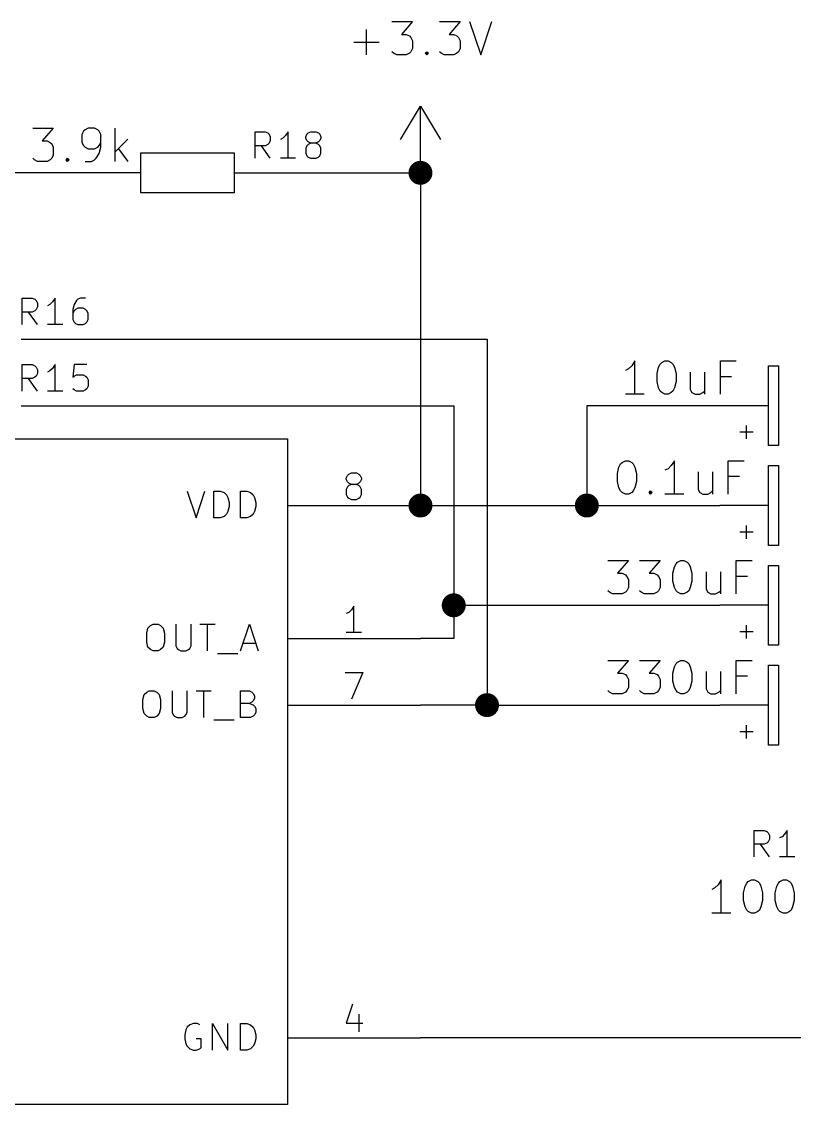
# Model space of a CAD drawing. Header units: inches. Extents: x 0.4 to 11.3, y -7.9 to -0.4.
# Drawn here: x 8.851 to 10.012, y -5.95 to -4.323 of the extents above; entities that cross this region are included whole.
import ezdxf

# ---------------------------------------------------------------- set-up
doc = ezdxf.new("R2010")
doc.units = ezdxf.units.IN
doc.header["$MEASUREMENT"] = 0
for name, color, linetype in [('GREENSIXTYFIVE', 129, 'CONTINUOUS'), ('LIGHTGREEN', 92, 'CONTINUOUS'), ('LIGHTRED', 12, 'CONTINUOUS'), ('RED', 14, 'CONTINUOUS'), ('WHITE', 250, 'CONTINUOUS')]:
    doc.layers.add(name, color=color, linetype=linetype)

msp = doc.modelspace()

# ---------------------------------------------------------------- linework, layer by layer
at = {"layer": 'GREENSIXTYFIVE', "linetype": 'CONTINUOUS'}
for p, q in [((9.4071, -4.3228), (9.4381, -4.3228)), ((9.4381, -4.3228), (9.4214, -4.3419)), ((9.4786, -4.3228), (9.5095, -4.3228)), ((9.5095, -4.3228), (9.4929, -4.3419)), ((9.5238, -4.3228), (9.5405, -4.3728)), ((9.5405, -4.3728), (9.5571, -4.3228)), ((9.369, -4.3728), (9.369, -4.3347)), ((9.4214, -4.3419), (9.4286, -4.3419)), ((9.4286, -4.3419), (9.4333, -4.3442)), ((9.4333, -4.3442), (9.4357, -4.3466)), ((9.4929, -4.3419), (9.5, -4.3419)), ((9.5, -4.3419), (9.5048, -4.3442)), ((9.5048, -4.3442), (9.5071, -4.3466)), ((9.35, -4.3538), (9.3881, -4.3538)), ((9.4357, -4.3466), (9.4381, -4.3514)), ((9.4381, -4.3514), (9.4381, -4.3633)), ((9.5071, -4.3466), (9.5095, -4.3514)), ((9.5095, -4.3514), (9.5095, -4.3633)), ((9.4095, -4.3704), (9.4071, -4.368)), ((9.4143, -4.3728), (9.4095, -4.3704)), ((9.4286, -4.3728), (9.4143, -4.3728)), ((9.4333, -4.3704), (9.4286, -4.3728)), ((9.4357, -4.368), (9.4333, -4.3704)), ((9.4381, -4.3633), (9.4357, -4.368)), ((9.4571, -4.3704), (9.4595, -4.368)), ((9.4595, -4.3728), (9.4571, -4.3704)), ((9.4595, -4.368), (9.4619, -4.3704)), ((9.4595, -4.368), (9.4595, -4.3728)), ((9.4619, -4.3704), (9.4595, -4.3728)), ((9.481, -4.3704), (9.4786, -4.368)), ((9.4857, -4.3728), (9.481, -4.3704)), ((9.5, -4.3728), (9.4857, -4.3728)), ((9.5048, -4.3704), (9.5, -4.3728)), ((9.5071, -4.368), (9.5048, -4.3704)), ((9.5095, -4.3633), (9.5071, -4.368)), ((8.8674, -4.4828), (8.8983, -4.4828)), ((8.8983, -4.4828), (8.8817, -4.5019)), ((8.9436, -4.4876), (8.9412, -4.4923)), ((8.946, -4.4852), (8.9436, -4.4876)), ((8.9507, -4.4828), (8.946, -4.4852)), ((8.9602, -4.4828), (8.9507, -4.4828)), ((8.965, -4.4852), (8.9602, -4.4828)), ((8.9674, -4.4876), (8.965, -4.4852)), ((8.9698, -4.4923), (8.9674, -4.4876)), ((8.9912, -4.5328), (8.9912, -4.4828)), ((9.2014, -4.5282), (9.2014, -4.4882)), ((9.2014, -4.4882), (9.2167, -4.4882)), ((9.2167, -4.4882), (9.2205, -4.4901)), ((9.2205, -4.4901), (9.2224, -4.4921)), ((9.251, -4.4882), (9.2471, -4.494)), ((9.251, -4.5282), (9.251, -4.4882)), ((9.2795, -4.4921), (9.2814, -4.4901)), ((9.2814, -4.4901), (9.2852, -4.4882)), ((9.2852, -4.4882), (9.2929, -4.4882)), ((9.2929, -4.4882), (9.2967, -4.4901)), ((9.2967, -4.4901), (9.2986, -4.4921)), ((8.8817, -4.5019), (8.8888, -4.5019)), ((8.8888, -4.5019), (8.8936, -4.5042)), ((8.8936, -4.5042), (8.896, -4.5066)), ((8.896, -4.5066), (8.8983, -4.5114)), ((8.9412, -4.4923), (8.9412, -4.5042)), ((8.9412, -4.5042), (8.9436, -4.509)), ((8.9674, -4.509), (8.9698, -4.5042)), ((8.9698, -4.5114), (8.9698, -4.4923)), ((9.0102, -4.4995), (8.9912, -4.5185)), ((9.2205, -4.5073), (9.2167, -4.5092)), ((9.2224, -4.5054), (9.2205, -4.5073)), ((9.2224, -4.4921), (9.2243, -4.4959)), ((9.2243, -4.5016), (9.2224, -4.5054)), ((9.2243, -4.4959), (9.2243, -4.5016)), ((9.2433, -4.4978), (9.2395, -4.4997)), ((9.2471, -4.494), (9.2433, -4.4978)), ((9.2776, -4.4959), (9.2795, -4.4921)), ((9.2776, -4.4978), (9.2776, -4.4959)), ((9.2795, -4.5016), (9.2776, -4.4978)), ((9.2814, -4.5035), (9.2795, -4.5016)), ((9.2814, -4.5073), (9.2795, -4.5092)), ((9.2852, -4.5054), (9.2814, -4.5035)), ((9.2852, -4.5054), (9.2814, -4.5073)), ((9.2929, -4.5054), (9.2852, -4.5054)), ((9.2967, -4.5035), (9.2929, -4.5054)), ((9.2967, -4.5073), (9.2929, -4.5054)), ((9.2986, -4.5016), (9.2967, -4.5035)), ((9.2986, -4.5092), (9.2967, -4.5073)), ((9.2986, -4.4921), (9.3005, -4.4959)), ((9.3005, -4.4978), (9.2986, -4.5016)), ((9.3005, -4.4959), (9.3005, -4.4978)), ((8.8983, -4.5233), (8.896, -4.528)), ((8.8983, -4.5114), (8.8983, -4.5233)), ((8.9436, -4.509), (8.946, -4.5114)), ((8.946, -4.5114), (8.9507, -4.5138)), ((8.9507, -4.5138), (8.9602, -4.5138)), ((8.9602, -4.5138), (8.965, -4.5114)), ((8.9626, -4.528), (8.9674, -4.5209)), ((8.965, -4.5114), (8.9674, -4.509)), ((8.9674, -4.5209), (8.9698, -4.5114)), ((8.996, -4.5138), (9.0102, -4.5328)), ((9.2167, -4.5092), (9.2014, -4.5092)), ((9.2243, -4.5282), (9.211, -4.5092)), ((9.2795, -4.5092), (9.2776, -4.513)), ((9.2776, -4.513), (9.2776, -4.5206)), ((9.2776, -4.5206), (9.2795, -4.5244)), ((9.3005, -4.513), (9.2986, -4.5092)), ((9.2986, -4.5244), (9.3005, -4.5206)), ((9.3005, -4.5206), (9.3005, -4.513)), ((8.8698, -4.5304), (8.8674, -4.528)), ((8.8745, -4.5328), (8.8698, -4.5304)), ((8.8888, -4.5328), (8.8745, -4.5328)), ((8.8936, -4.5304), (8.8888, -4.5328)), ((8.896, -4.528), (8.8936, -4.5304)), ((8.9174, -4.5304), (8.9198, -4.528)), ((8.9198, -4.5328), (8.9174, -4.5304)), ((8.9198, -4.528), (8.9221, -4.5304)), ((8.9198, -4.528), (8.9198, -4.5328)), ((8.9221, -4.5304), (8.9198, -4.5328)), ((8.946, -4.5328), (8.9555, -4.5328)), ((8.9555, -4.5328), (8.9602, -4.5304)), ((8.9602, -4.5304), (8.9626, -4.528)), ((9.2624, -4.5282), (9.2395, -4.5282)), ((9.2795, -4.5244), (9.2814, -4.5263)), ((9.2814, -4.5263), (9.2852, -4.5282)), ((9.2852, -4.5282), (9.2929, -4.5282)), ((9.2929, -4.5282), (9.2967, -4.5263)), ((9.2967, -4.5263), (9.2986, -4.5244)), ((8.8514, -4.7782), (8.8514, -4.7382)), ((8.8514, -4.7382), (8.8667, -4.7382)), ((8.8514, -4.7782), (8.8514, -4.7382)), ((8.8514, -4.7382), (8.8667, -4.7382)), ((8.8667, -4.7382), (8.8705, -4.7401)), ((8.8667, -4.7382), (8.8705, -4.7401)), ((8.8705, -4.7401), (8.8724, -4.7421)), ((8.8705, -4.7401), (8.8724, -4.7421)), ((8.8724, -4.7421), (8.8743, -4.7459)), ((8.8724, -4.7421), (8.8743, -4.7459)), ((8.8743, -4.7459), (8.8743, -4.7516)), ((8.8743, -4.7459), (8.8743, -4.7516)), ((8.8933, -4.7478), (8.8895, -4.7497)), ((8.8933, -4.7478), (8.8895, -4.7497)), ((8.8971, -4.744), (8.8933, -4.7478)), ((8.8971, -4.744), (8.8933, -4.7478)), ((8.901, -4.7382), (8.8971, -4.744)), ((8.901, -4.7382), (8.8971, -4.744)), ((8.901, -4.7782), (8.901, -4.7382)), ((8.901, -4.7782), (8.901, -4.7382)), ((8.9295, -4.7478), (8.9276, -4.7554)), ((8.9295, -4.7478), (8.9276, -4.7554)), ((8.9333, -4.7421), (8.9295, -4.7478)), ((8.9333, -4.7421), (8.9295, -4.7478)), ((8.9352, -4.7401), (8.9333, -4.7421)), ((8.9352, -4.7401), (8.9333, -4.7421)), ((8.939, -4.7382), (8.9352, -4.7401)), ((8.939, -4.7382), (8.9352, -4.7401)), ((8.9467, -4.7382), (8.939, -4.7382)), ((8.9467, -4.7382), (8.939, -4.7382)), ((8.8667, -4.7592), (8.8514, -4.7592)), ((8.8667, -4.7592), (8.8514, -4.7592)), ((8.8743, -4.7782), (8.861, -4.7592)), ((8.8743, -4.7782), (8.861, -4.7592)), ((8.8705, -4.7573), (8.8667, -4.7592)), ((8.8705, -4.7573), (8.8667, -4.7592)), ((8.8724, -4.7554), (8.8705, -4.7573)), ((8.8724, -4.7554), (8.8705, -4.7573)), ((8.8743, -4.7516), (8.8724, -4.7554)), ((8.8743, -4.7516), (8.8724, -4.7554)), ((8.9276, -4.7554), (8.9276, -4.7706)), ((8.9276, -4.7554), (8.9276, -4.7706)), ((8.9295, -4.7573), (8.9276, -4.7611)), ((8.9295, -4.7573), (8.9276, -4.7611)), ((8.9314, -4.7554), (8.9295, -4.7573)), ((8.9314, -4.7554), (8.9295, -4.7573)), ((8.9352, -4.7535), (8.9314, -4.7554)), ((8.9352, -4.7535), (8.9314, -4.7554)), ((8.9429, -4.7535), (8.9352, -4.7535)), ((8.9429, -4.7535), (8.9352, -4.7535)), ((8.9467, -4.7554), (8.9429, -4.7535)), ((8.9467, -4.7554), (8.9429, -4.7535)), ((8.9486, -4.7573), (8.9467, -4.7554)), ((8.9486, -4.7573), (8.9467, -4.7554)), ((8.9505, -4.7611), (8.9486, -4.7573)), ((8.9505, -4.7611), (8.9486, -4.7573)), ((8.9505, -4.7706), (8.9505, -4.7611)), ((8.9505, -4.7706), (8.9505, -4.7611)), ((8.9124, -4.7782), (8.8895, -4.7782)), ((8.9124, -4.7782), (8.8895, -4.7782)), ((8.9276, -4.7706), (8.9295, -4.7744)), ((8.9276, -4.7706), (8.9295, -4.7744)), ((8.9295, -4.7744), (8.9314, -4.7763)), ((8.9295, -4.7744), (8.9314, -4.7763)), ((8.9314, -4.7763), (8.9352, -4.7782)), ((8.9314, -4.7763), (8.9352, -4.7782)), ((8.9352, -4.7782), (8.9429, -4.7782)), ((8.9352, -4.7782), (8.9429, -4.7782)), ((8.9429, -4.7782), (8.9467, -4.7763)), ((8.9429, -4.7782), (8.9467, -4.7763)), ((8.9467, -4.7763), (8.9486, -4.7744)), ((8.9467, -4.7763), (8.9486, -4.7744)), ((8.9486, -4.7744), (8.9505, -4.7706)), ((8.9486, -4.7744), (8.9505, -4.7706)), ((8.8514, -4.8782), (8.8514, -4.8382)), ((8.8514, -4.8382), (8.8667, -4.8382)), ((8.8514, -4.8782), (8.8514, -4.8382)), ((8.8514, -4.8382), (8.8667, -4.8382)), ((8.8667, -4.8382), (8.8705, -4.8401)), ((8.8667, -4.8382), (8.8705, -4.8401)), ((8.8705, -4.8401), (8.8724, -4.8421)), ((8.8705, -4.8401), (8.8724, -4.8421)), ((8.8724, -4.8421), (8.8743, -4.8459)), ((8.8724, -4.8421), (8.8743, -4.8459)), ((8.8743, -4.8459), (8.8743, -4.8516)), ((8.8743, -4.8459), (8.8743, -4.8516)), ((8.8933, -4.8478), (8.8895, -4.8497)), ((8.8933, -4.8478), (8.8895, -4.8497)), ((8.8971, -4.844), (8.8933, -4.8478)), ((8.8971, -4.844), (8.8933, -4.8478)), ((8.901, -4.8382), (8.8971, -4.844)), ((8.901, -4.8382), (8.8971, -4.844)), ((8.901, -4.8782), (8.901, -4.8382)), ((8.901, -4.8782), (8.901, -4.8382)), ((8.9295, -4.8382), (8.9276, -4.8573)), ((8.9295, -4.8382), (8.9276, -4.8573)), ((8.9486, -4.8382), (8.9295, -4.8382)), ((8.9486, -4.8382), (8.9295, -4.8382)), ((9.7626, -4.8447), (9.7579, -4.8471)), ((9.7674, -4.8399), (9.7626, -4.8447)), ((9.7721, -4.8328), (9.7674, -4.8399)), ((9.7721, -4.8828), (9.7721, -4.8328)), ((9.8055, -4.8518), (9.8079, -4.8423)), ((9.8079, -4.8423), (9.8102, -4.8376)), ((9.8102, -4.8376), (9.8126, -4.8352)), ((9.8126, -4.8352), (9.8174, -4.8328)), ((9.8174, -4.8328), (9.8221, -4.8328)), ((9.8221, -4.8328), (9.8269, -4.8352)), ((9.8269, -4.8352), (9.8293, -4.8376)), ((9.8293, -4.8376), (9.8317, -4.8423)), ((9.8317, -4.8423), (9.834, -4.8518)), ((9.9007, -4.8828), (9.9007, -4.8328)), ((9.9007, -4.8328), (9.9245, -4.8328)), ((8.8667, -4.8592), (8.8514, -4.8592)), ((8.8667, -4.8592), (8.8514, -4.8592)), ((8.8743, -4.8782), (8.861, -4.8592)), ((8.8743, -4.8782), (8.861, -4.8592)), ((8.8705, -4.8573), (8.8667, -4.8592)), ((8.8705, -4.8573), (8.8667, -4.8592)), ((8.8724, -4.8554), (8.8705, -4.8573)), ((8.8724, -4.8554), (8.8705, -4.8573)), ((8.8743, -4.8516), (8.8724, -4.8554)), ((8.8743, -4.8516), (8.8724, -4.8554)), ((8.9276, -4.8573), (8.9295, -4.8554)), ((8.9276, -4.8573), (8.9295, -4.8554)), ((8.9295, -4.8554), (8.9333, -4.8535)), ((8.9295, -4.8554), (8.9333, -4.8535)), ((8.9333, -4.8535), (8.9429, -4.8535)), ((8.9333, -4.8535), (8.9429, -4.8535)), ((8.9429, -4.8535), (8.9467, -4.8554)), ((8.9429, -4.8535), (8.9467, -4.8554)), ((8.9467, -4.8554), (8.9486, -4.8573)), ((8.9467, -4.8554), (8.9486, -4.8573)), ((8.9486, -4.8573), (8.9505, -4.8611)), ((8.9486, -4.8573), (8.9505, -4.8611)), ((8.9505, -4.8611), (8.9505, -4.8706)), ((8.9505, -4.8611), (8.9505, -4.8706)), ((9.8055, -4.8638), (9.8055, -4.8518)), ((9.8079, -4.8733), (9.8055, -4.8638)), ((9.834, -4.8638), (9.8317, -4.8733)), ((9.834, -4.8518), (9.834, -4.8638)), ((9.8555, -4.8495), (9.8555, -4.8757)), ((9.8769, -4.8495), (9.8769, -4.8828)), ((9.9174, -4.8566), (9.9007, -4.8566)), ((8.9124, -4.8782), (8.8895, -4.8782)), ((8.9124, -4.8782), (8.8895, -4.8782)), ((8.9295, -4.8763), (8.9276, -4.8744)), ((8.9295, -4.8763), (8.9276, -4.8744)), ((8.9333, -4.8782), (8.9295, -4.8763)), ((8.9333, -4.8782), (8.9295, -4.8763)), ((8.9429, -4.8782), (8.9333, -4.8782)), ((8.9429, -4.8782), (8.9333, -4.8782)), ((8.9467, -4.8763), (8.9429, -4.8782)), ((8.9467, -4.8763), (8.9429, -4.8782)), ((8.9486, -4.8744), (8.9467, -4.8763)), ((8.9486, -4.8744), (8.9467, -4.8763)), ((8.9505, -4.8706), (8.9486, -4.8744)), ((8.9505, -4.8706), (8.9486, -4.8744)), ((9.8102, -4.878), (9.8079, -4.8733)), ((9.8126, -4.8804), (9.8102, -4.878)), ((9.8174, -4.8828), (9.8126, -4.8804)), ((9.8269, -4.8804), (9.8221, -4.8828)), ((9.8293, -4.878), (9.8269, -4.8804)), ((9.8317, -4.8733), (9.8293, -4.878)), ((9.8555, -4.8757), (9.8579, -4.8804)), ((9.8579, -4.8804), (9.8626, -4.8828)), ((9.8698, -4.8828), (9.8745, -4.8804)), ((9.8745, -4.8804), (9.8769, -4.878)), ((9.7864, -4.8828), (9.7579, -4.8828)), ((9.8221, -4.8828), (9.8174, -4.8828)), ((9.8626, -4.8828), (9.8698, -4.8828)), ((9.746, -5.0018), (9.7483, -4.9923)), ((9.7483, -4.9923), (9.7507, -4.9876)), ((9.7507, -4.9876), (9.7531, -4.9852)), ((9.7531, -4.9852), (9.7579, -4.9828)), ((9.7579, -4.9828), (9.7626, -4.9828)), ((9.7626, -4.9828), (9.7674, -4.9852)), ((9.7674, -4.9852), (9.7698, -4.9876)), ((9.7698, -4.9876), (9.7721, -4.9923)), ((9.7721, -4.9923), (9.7745, -5.0018)), ((9.8221, -4.9947), (9.8174, -4.9971)), ((9.8269, -4.9899), (9.8221, -4.9947)), ((9.8317, -4.9828), (9.8269, -4.9899)), ((9.8317, -5.0328), (9.8317, -4.9828)), ((9.9126, -5.0328), (9.9126, -4.9828)), ((9.9126, -4.9828), (9.9364, -4.9828)), ((9.746, -5.0138), (9.746, -5.0018)), ((9.7745, -5.0018), (9.7745, -5.0138)), ((9.8674, -4.9995), (9.8674, -5.0257)), ((9.8888, -4.9995), (9.8888, -5.0328)), ((9.9293, -5.0066), (9.9126, -5.0066)), ((9.7483, -5.0233), (9.746, -5.0138)), ((9.7507, -5.028), (9.7483, -5.0233)), ((9.7721, -5.0233), (9.7698, -5.028)), ((9.7745, -5.0138), (9.7721, -5.0233)), ((9.8674, -5.0257), (9.8698, -5.0304)), ((9.0995, -5.0285), (9.1129, -5.0685)), ((9.1129, -5.0685), (9.1262, -5.0285)), ((9.1395, -5.0685), (9.1395, -5.0285)), ((9.1395, -5.0285), (9.149, -5.0285)), ((9.149, -5.0285), (9.1548, -5.0304)), ((9.1548, -5.0304), (9.1586, -5.0342)), ((9.1586, -5.0342), (9.1605, -5.038)), ((9.1605, -5.038), (9.1624, -5.0456)), ((9.1795, -5.0685), (9.1795, -5.0285)), ((9.1795, -5.0285), (9.189, -5.0285)), ((9.189, -5.0285), (9.1948, -5.0304)), ((9.1948, -5.0304), (9.1986, -5.0342)), ((9.1986, -5.0342), (9.2005, -5.038)), ((9.2005, -5.038), (9.2024, -5.0456)), ((9.7531, -5.0304), (9.7507, -5.028)), ((9.7579, -5.0328), (9.7531, -5.0304)), ((9.7626, -5.0328), (9.7579, -5.0328)), ((9.7674, -5.0304), (9.7626, -5.0328)), ((9.7698, -5.028), (9.7674, -5.0304)), ((9.7936, -5.0304), (9.7959, -5.028)), ((9.7959, -5.0328), (9.7936, -5.0304)), ((9.7959, -5.028), (9.7983, -5.0304)), ((9.7959, -5.028), (9.7959, -5.0328)), ((9.7983, -5.0304), (9.7959, -5.0328)), ((9.846, -5.0328), (9.8174, -5.0328)), ((9.8698, -5.0304), (9.8745, -5.0328)), ((9.8745, -5.0328), (9.8817, -5.0328)), ((9.8817, -5.0328), (9.8864, -5.0304)), ((9.8864, -5.0304), (9.8888, -5.028)), ((9.1605, -5.059), (9.1586, -5.0628)), ((9.1624, -5.0514), (9.1605, -5.059)), ((9.1624, -5.0456), (9.1624, -5.0514)), ((9.2005, -5.059), (9.1986, -5.0628)), ((9.2024, -5.0514), (9.2005, -5.059)), ((9.2024, -5.0456), (9.2024, -5.0514)), ((9.149, -5.0685), (9.1395, -5.0685)), ((9.1548, -5.0666), (9.149, -5.0685)), ((9.1586, -5.0628), (9.1548, -5.0666)), ((9.189, -5.0685), (9.1795, -5.0685)), ((9.1948, -5.0666), (9.189, -5.0685)), ((9.1986, -5.0628), (9.1948, -5.0666)), ((9.7317, -5.1328), (9.7626, -5.1328)), ((9.7626, -5.1328), (9.7459, -5.1518)), ((9.7793, -5.1328), (9.8102, -5.1328)), ((9.8102, -5.1328), (9.7936, -5.1518)), ((9.8317, -5.1423), (9.834, -5.1376)), ((9.834, -5.1376), (9.8364, -5.1352)), ((9.8364, -5.1352), (9.8412, -5.1328)), ((9.8412, -5.1328), (9.8459, -5.1328)), ((9.8459, -5.1328), (9.8507, -5.1352)), ((9.8507, -5.1352), (9.8531, -5.1376)), ((9.8531, -5.1376), (9.8555, -5.1423)), ((9.9245, -5.1828), (9.9245, -5.1328)), ((9.9245, -5.1328), (9.9483, -5.1328)), ((9.7459, -5.1518), (9.7531, -5.1518)), ((9.7531, -5.1518), (9.7579, -5.1542)), ((9.7579, -5.1542), (9.7602, -5.1566)), ((9.7602, -5.1566), (9.7626, -5.1614)), ((9.7936, -5.1518), (9.8007, -5.1518)), ((9.8007, -5.1518), (9.8055, -5.1542)), ((9.8055, -5.1542), (9.8079, -5.1566)), ((9.8079, -5.1566), (9.8102, -5.1614)), ((9.8293, -5.1518), (9.8317, -5.1423)), ((9.8293, -5.1638), (9.8293, -5.1518)), ((9.8555, -5.1423), (9.8579, -5.1518)), ((9.8579, -5.1518), (9.8579, -5.1638)), ((9.8793, -5.1495), (9.8793, -5.1757)), ((9.9007, -5.1495), (9.9007, -5.1828)), ((9.9412, -5.1566), (9.9245, -5.1566)), ((9.7626, -5.1733), (9.7602, -5.178)), ((9.7626, -5.1614), (9.7626, -5.1733)), ((9.8102, -5.1733), (9.8079, -5.178)), ((9.8102, -5.1614), (9.8102, -5.1733)), ((9.8317, -5.1733), (9.8293, -5.1638)), ((9.834, -5.178), (9.8317, -5.1733)), ((9.8555, -5.1733), (9.8531, -5.178)), ((9.8579, -5.1638), (9.8555, -5.1733)), ((9.734, -5.1804), (9.7317, -5.178)), ((9.7388, -5.1828), (9.734, -5.1804)), ((9.7531, -5.1828), (9.7388, -5.1828)), ((9.7579, -5.1804), (9.7531, -5.1828)), ((9.7602, -5.178), (9.7579, -5.1804)), ((9.7817, -5.1804), (9.7793, -5.178)), ((9.7864, -5.1828), (9.7817, -5.1804)), ((9.8007, -5.1828), (9.7864, -5.1828)), ((9.8055, -5.1804), (9.8007, -5.1828)), ((9.8079, -5.178), (9.8055, -5.1804)), ((9.8364, -5.1804), (9.834, -5.178)), ((9.8412, -5.1828), (9.8364, -5.1804)), ((9.8459, -5.1828), (9.8412, -5.1828)), ((9.8507, -5.1804), (9.8459, -5.1828)), ((9.8531, -5.178), (9.8507, -5.1804)), ((9.8793, -5.1757), (9.8817, -5.1804)), ((9.8817, -5.1804), (9.8864, -5.1828)), ((9.8864, -5.1828), (9.8936, -5.1828)), ((9.8936, -5.1828), (9.8983, -5.1804)), ((9.8983, -5.1804), (9.9007, -5.178)), ((9.0386, -5.2418), (9.0405, -5.2342)), ((9.0405, -5.2342), (9.0443, -5.2304)), ((9.0443, -5.2304), (9.0481, -5.2285)), ((9.0481, -5.2285), (9.0557, -5.2285)), ((9.0557, -5.2285), (9.0595, -5.2304)), ((9.0595, -5.2304), (9.0633, -5.2342)), ((9.0633, -5.2342), (9.0652, -5.2418)), ((9.0824, -5.2285), (9.0824, -5.2609)), ((9.1052, -5.2609), (9.1052, -5.2285)), ((9.1186, -5.2285), (9.1414, -5.2285)), ((9.13, -5.2685), (9.13, -5.2285)), ((9.1795, -5.2685), (9.1929, -5.2285)), ((9.1929, -5.2285), (9.2062, -5.2685)), ((9.0386, -5.2552), (9.0386, -5.2418)), ((9.0405, -5.2628), (9.0386, -5.2552)), ((9.0652, -5.2552), (9.0633, -5.2628)), ((9.0652, -5.2418), (9.0652, -5.2552)), ((9.0443, -5.2666), (9.0405, -5.2628)), ((9.0481, -5.2685), (9.0443, -5.2666)), ((9.0557, -5.2685), (9.0481, -5.2685)), ((9.0595, -5.2666), (9.0557, -5.2685)), ((9.0633, -5.2628), (9.0595, -5.2666)), ((9.0824, -5.2609), (9.0843, -5.2647)), ((9.0843, -5.2647), (9.0862, -5.2666)), ((9.0862, -5.2666), (9.09, -5.2685)), ((9.09, -5.2685), (9.0976, -5.2685)), ((9.0976, -5.2685), (9.1014, -5.2666)), ((9.1014, -5.2666), (9.1033, -5.2647)), ((9.1033, -5.2647), (9.1052, -5.2609)), ((9.1833, -5.2571), (9.2024, -5.2571)), ((9.1452, -5.2723), (9.1757, -5.2723)), ((9.7317, -5.2828), (9.7626, -5.2828)), ((9.7626, -5.2828), (9.7459, -5.3018)), ((9.7793, -5.2828), (9.8102, -5.2828)), ((9.8102, -5.2828), (9.7936, -5.3018)), ((9.8317, -5.2923), (9.834, -5.2876)), ((9.834, -5.2876), (9.8364, -5.2852)), ((9.8364, -5.2852), (9.8412, -5.2828)), ((9.8412, -5.2828), (9.8459, -5.2828)), ((9.8459, -5.2828), (9.8507, -5.2852)), ((9.8507, -5.2852), (9.8531, -5.2876)), ((9.8531, -5.2876), (9.8555, -5.2923)), ((9.9245, -5.3328), (9.9245, -5.2828)), ((9.9245, -5.2828), (9.9483, -5.2828)), ((9.7459, -5.3018), (9.7531, -5.3018)), ((9.7531, -5.3018), (9.7579, -5.3042)), ((9.7579, -5.3042), (9.7602, -5.3066)), ((9.7936, -5.3018), (9.8007, -5.3018)), ((9.8007, -5.3018), (9.8055, -5.3042)), ((9.8055, -5.3042), (9.8079, -5.3066)), ((9.8293, -5.3018), (9.8317, -5.2923)), ((9.8293, -5.3138), (9.8293, -5.3018)), ((9.8555, -5.2923), (9.8579, -5.3018)), ((9.8579, -5.3018), (9.8579, -5.3138)), ((9.8793, -5.2995), (9.8793, -5.3257)), ((9.9007, -5.2995), (9.9007, -5.3328)), ((9.7602, -5.3066), (9.7626, -5.3114)), ((9.7626, -5.3114), (9.7626, -5.3233)), ((9.8079, -5.3066), (9.8102, -5.3114)), ((9.8102, -5.3114), (9.8102, -5.3233)), ((9.8317, -5.3233), (9.8293, -5.3138)), ((9.8579, -5.3138), (9.8555, -5.3233)), ((9.9412, -5.3066), (9.9245, -5.3066)), ((9.0329, -5.3418), (9.0348, -5.3342)), ((9.0348, -5.3342), (9.0386, -5.3304)), ((9.0386, -5.3304), (9.0424, -5.3285)), ((9.0424, -5.3285), (9.05, -5.3285)), ((9.05, -5.3285), (9.0538, -5.3304)), ((9.0538, -5.3304), (9.0576, -5.3342)), ((9.0576, -5.3342), (9.0595, -5.3418)), ((9.0767, -5.3285), (9.0767, -5.3609)), ((9.0995, -5.3609), (9.0995, -5.3285)), ((9.1129, -5.3285), (9.1357, -5.3285)), ((9.1243, -5.3685), (9.1243, -5.3285)), ((9.1795, -5.3685), (9.1795, -5.3285)), ((9.1795, -5.3285), (9.1929, -5.3285)), ((9.1929, -5.3285), (9.1967, -5.3304)), ((9.1967, -5.3304), (9.1986, -5.3323)), ((9.1986, -5.3323), (9.2005, -5.3361)), ((9.2005, -5.3361), (9.2005, -5.3399)), ((9.734, -5.3304), (9.7317, -5.328)), ((9.7388, -5.3328), (9.734, -5.3304)), ((9.7531, -5.3328), (9.7388, -5.3328)), ((9.7579, -5.3304), (9.7531, -5.3328)), ((9.7602, -5.328), (9.7579, -5.3304)), ((9.7626, -5.3233), (9.7602, -5.328)), ((9.7817, -5.3304), (9.7793, -5.328)), ((9.7864, -5.3328), (9.7817, -5.3304)), ((9.8007, -5.3328), (9.7864, -5.3328)), ((9.8055, -5.3304), (9.8007, -5.3328)), ((9.8079, -5.328), (9.8055, -5.3304)), ((9.8102, -5.3233), (9.8079, -5.328)), ((9.834, -5.328), (9.8317, -5.3233)), ((9.8364, -5.3304), (9.834, -5.328)), ((9.8412, -5.3328), (9.8364, -5.3304)), ((9.8459, -5.3328), (9.8412, -5.3328)), ((9.8507, -5.3304), (9.8459, -5.3328)), ((9.8531, -5.328), (9.8507, -5.3304)), ((9.8555, -5.3233), (9.8531, -5.328)), ((9.8793, -5.3257), (9.8817, -5.3304)), ((9.8817, -5.3304), (9.8864, -5.3328)), ((9.8864, -5.3328), (9.8936, -5.3328)), ((9.8936, -5.3328), (9.8983, -5.3304)), ((9.8983, -5.3304), (9.9007, -5.328)), ((9.0329, -5.3552), (9.0329, -5.3418)), ((9.0595, -5.3418), (9.0595, -5.3552)), ((9.1929, -5.3476), (9.1795, -5.3476)), ((9.1967, -5.3456), (9.1929, -5.3476)), ((9.1929, -5.3476), (9.1986, -5.3495)), ((9.1986, -5.3437), (9.1967, -5.3456)), ((9.2005, -5.3399), (9.1986, -5.3437)), ((9.1986, -5.3495), (9.2005, -5.3514)), ((9.2005, -5.3514), (9.2024, -5.3552)), ((9.0348, -5.3628), (9.0329, -5.3552)), ((9.0386, -5.3666), (9.0348, -5.3628)), ((9.0424, -5.3685), (9.0386, -5.3666)), ((9.05, -5.3685), (9.0424, -5.3685)), ((9.0538, -5.3666), (9.05, -5.3685)), ((9.0576, -5.3628), (9.0538, -5.3666)), ((9.0595, -5.3552), (9.0576, -5.3628)), ((9.0767, -5.3609), (9.0786, -5.3647)), ((9.0786, -5.3647), (9.0805, -5.3666)), ((9.0805, -5.3666), (9.0843, -5.3685)), ((9.0843, -5.3685), (9.0919, -5.3685)), ((9.0919, -5.3685), (9.0957, -5.3666)), ((9.0957, -5.3666), (9.0976, -5.3647)), ((9.0976, -5.3647), (9.0995, -5.3609)), ((9.1948, -5.3685), (9.1795, -5.3685)), ((9.1986, -5.3666), (9.1948, -5.3685)), ((9.2005, -5.3647), (9.1986, -5.3666)), ((9.2024, -5.3609), (9.2005, -5.3647)), ((9.2024, -5.3552), (9.2024, -5.3609)), ((9.1395, -5.3723), (9.17, -5.3723)), ((9.9514, -5.5782), (9.9514, -5.5382)), ((9.9514, -5.5382), (9.9667, -5.5382)), ((9.9667, -5.5382), (9.9705, -5.5401)), ((9.9705, -5.5401), (9.9724, -5.5421)), ((9.9724, -5.5421), (9.9743, -5.5459)), ((9.9743, -5.5459), (9.9743, -5.5516)), ((9.9933, -5.5478), (9.9895, -5.5497)), ((9.9971, -5.544), (9.9933, -5.5478)), ((10.001, -5.5382), (9.9971, -5.544)), ((10.001, -5.5782), (10.001, -5.5382)), ((9.9667, -5.5592), (9.9514, -5.5592)), ((9.9743, -5.5782), (9.961, -5.5592)), ((9.9705, -5.5573), (9.9667, -5.5592)), ((9.9724, -5.5554), (9.9705, -5.5573)), ((9.9743, -5.5516), (9.9724, -5.5554)), ((10.0124, -5.5782), (9.9895, -5.5782)), ((9.9021, -5.6128), (9.8974, -5.6199)), ((9.9021, -5.6628), (9.9021, -5.6128)), ((9.9426, -5.6152), (9.9474, -5.6128)), ((9.9474, -5.6128), (9.9521, -5.6128)), ((9.9521, -5.6128), (9.9569, -5.6152)), ((9.9902, -5.6152), (9.995, -5.6128)), ((9.995, -5.6128), (9.9998, -5.6128)), ((9.9998, -5.6128), (10.0045, -5.6152)), ((9.8926, -5.6247), (9.8879, -5.6271)), ((9.8974, -5.6199), (9.8926, -5.6247)), ((9.9355, -5.6319), (9.9379, -5.6223)), ((9.9379, -5.6223), (9.9402, -5.6176)), ((9.9402, -5.6176), (9.9426, -5.6152)), ((9.9569, -5.6152), (9.9593, -5.6176)), ((9.9593, -5.6176), (9.9617, -5.6223)), ((9.9617, -5.6223), (9.964, -5.6319)), ((9.9831, -5.6319), (9.9855, -5.6223)), ((9.9855, -5.6223), (9.9879, -5.6176)), ((9.9879, -5.6176), (9.9902, -5.6152)), ((10.0045, -5.6152), (10.0069, -5.6176)), ((10.0069, -5.6176), (10.0093, -5.6223)), ((10.0093, -5.6223), (10.0117, -5.6319)), ((9.9355, -5.6438), (9.9355, -5.6319)), ((9.9379, -5.6533), (9.9355, -5.6438)), ((9.964, -5.6438), (9.9617, -5.6533)), ((9.964, -5.6319), (9.964, -5.6438)), ((9.9831, -5.6438), (9.9831, -5.6319)), ((9.9855, -5.6533), (9.9831, -5.6438)), ((10.0117, -5.6438), (10.0093, -5.6533)), ((10.0117, -5.6319), (10.0117, -5.6438)), ((9.9402, -5.658), (9.9379, -5.6533)), ((9.9426, -5.6604), (9.9402, -5.658)), ((9.9474, -5.6628), (9.9426, -5.6604)), ((9.9569, -5.6604), (9.9521, -5.6628)), ((9.9593, -5.658), (9.9569, -5.6604)), ((9.9617, -5.6533), (9.9593, -5.658)), ((9.9879, -5.658), (9.9855, -5.6533)), ((9.9902, -5.6604), (9.9879, -5.658)), ((9.995, -5.6628), (9.9902, -5.6604)), ((10.0045, -5.6604), (9.9998, -5.6628)), ((10.0069, -5.658), (10.0045, -5.6604)), ((10.0093, -5.6533), (10.0069, -5.658)), ((9.9164, -5.6628), (9.8879, -5.6628)), ((9.9521, -5.6628), (9.9474, -5.6628)), ((9.9998, -5.6628), (9.995, -5.6628)), ((9.0976, -5.838), (9.0957, -5.8456)), ((9.0995, -5.8342), (9.0976, -5.838)), ((9.1033, -5.8304), (9.0995, -5.8342)), ((9.109, -5.8285), (9.1033, -5.8304)), ((9.1148, -5.8285), (9.109, -5.8285)), ((9.1186, -5.8304), (9.1148, -5.8285)), ((9.1376, -5.8685), (9.1376, -5.8285)), ((9.1376, -5.8285), (9.1605, -5.8685)), ((9.1605, -5.8685), (9.1605, -5.8285)), ((9.1795, -5.8685), (9.1795, -5.8285)), ((9.1795, -5.8285), (9.189, -5.8285)), ((9.189, -5.8285), (9.1948, -5.8304)), ((9.1948, -5.8304), (9.1986, -5.8342)), ((9.1986, -5.8342), (9.2005, -5.838)), ((9.2005, -5.838), (9.2024, -5.8456)), ((9.0957, -5.8456), (9.0957, -5.8514)), ((9.0957, -5.8514), (9.0976, -5.859)), ((9.1205, -5.8514), (9.1129, -5.8514)), ((9.1205, -5.8647), (9.1205, -5.8514)), ((9.2024, -5.8514), (9.2005, -5.859)), ((9.2024, -5.8456), (9.2024, -5.8514)), ((9.0976, -5.859), (9.0995, -5.8628)), ((9.0995, -5.8628), (9.1033, -5.8666)), ((9.1033, -5.8666), (9.109, -5.8685)), ((9.109, -5.8685), (9.1129, -5.8685)), ((9.1129, -5.8685), (9.1186, -5.8666)), ((9.1186, -5.8666), (9.1205, -5.8647)), ((9.189, -5.8685), (9.1795, -5.8685)), ((9.1948, -5.8666), (9.189, -5.8685)), ((9.1986, -5.8628), (9.1948, -5.8666)), ((9.2005, -5.859), (9.1986, -5.8628))]:
    msp.add_line(p, q, dxfattribs=at)
at = {"layer": 'LIGHTGREEN', "linetype": 'CONTINUOUS'}
for p, q in [((9, -4.55), (8.75, -4.55)), ((9.2, -4.55), (9.45, -4.55)), ((9.45, -4.55), (9.45, -5.05)), ((8.85, -4.8), (9.55, -4.8)), ((9.55, -4.8), (9.55, -5.35)), ((8.85, -4.9), (9.5, -4.9)), ((9.5, -4.9), (9.5, -5.2)), ((9.9, -4.9), (9.7, -4.9)), ((9.7, -4.9), (9.7, -5.05)), ((9.45, -5.05), (9.7, -5.05)), ((9.7, -5.05), (9.9, -5.05)), ((9.5, -5.2), (9.5, -5.25)), ((9.5, -5.2), (9.9, -5.2)), ((9.5, -5.25), (9.45, -5.25)), ((9.55, -5.35), (9.45, -5.35)), ((9.55, -5.35), (9.9, -5.35)), ((10.1, -5.85), (9.45, -5.85))]:
    msp.add_line(p, q, dxfattribs=at)
at = {"layer": 'LIGHTGREEN', "const_width": 0.018}
for points in [[(9.441, -4.55, 1), (9.459, -4.55, 1)], [(9.441, -5.05, 1), (9.459, -5.05, 1)], [(9.691, -5.05, 1), (9.709, -5.05, 1)], [(9.491, -5.2, 1), (9.509, -5.2, 1)], [(9.541, -5.35, 1), (9.559, -5.35, 1)]]:
    msp.add_lwpolyline(points, format="xyb", close=True, dxfattribs=at)
at = {"layer": 'LIGHTRED', "linetype": 'CONTINUOUS'}
for p, q in [((9.3386, -5.0087), (9.3405, -5.0049)), ((9.3386, -5.0106), (9.3386, -5.0087)), ((9.3405, -5.0144), (9.3386, -5.0106)), ((9.3405, -5.0049), (9.3424, -5.003)), ((9.3424, -5.003), (9.3462, -5.0011)), ((9.3462, -5.0011), (9.3538, -5.0011)), ((9.3538, -5.0011), (9.3576, -5.003)), ((9.3576, -5.003), (9.3595, -5.0049)), ((9.3595, -5.0049), (9.3614, -5.0087)), ((9.3614, -5.0106), (9.3595, -5.0144)), ((9.3614, -5.0087), (9.3614, -5.0106)), ((9.3405, -5.0221), (9.3386, -5.0259)), ((9.3386, -5.0259), (9.3386, -5.0335)), ((9.3424, -5.0163), (9.3405, -5.0144)), ((9.3424, -5.0201), (9.3405, -5.0221)), ((9.3462, -5.0182), (9.3424, -5.0163)), ((9.3462, -5.0182), (9.3424, -5.0201)), ((9.3538, -5.0182), (9.3462, -5.0182)), ((9.3576, -5.0163), (9.3538, -5.0182)), ((9.3576, -5.0201), (9.3538, -5.0182)), ((9.3595, -5.0144), (9.3576, -5.0163)), ((9.3595, -5.0221), (9.3576, -5.0201)), ((9.3614, -5.0259), (9.3595, -5.0221)), ((9.3614, -5.0335), (9.3614, -5.0259)), ((9.3386, -5.0335), (9.3405, -5.0373)), ((9.3405, -5.0373), (9.3424, -5.0392)), ((9.3424, -5.0392), (9.3462, -5.0411)), ((9.3462, -5.0411), (9.3538, -5.0411)), ((9.3538, -5.0411), (9.3576, -5.0392)), ((9.3576, -5.0392), (9.3595, -5.0373)), ((9.3595, -5.0373), (9.3614, -5.0335)), ((9.3462, -5.2068), (9.3424, -5.2106)), ((9.35, -5.2011), (9.3462, -5.2068)), ((9.35, -5.2411), (9.35, -5.2011)), ((9.3424, -5.2106), (9.3386, -5.2125)), ((9.3614, -5.2411), (9.3386, -5.2411)), ((9.3367, -5.3011), (9.3633, -5.3011)), ((9.3633, -5.3011), (9.3462, -5.3411)), ((9.3481, -5.7992), (9.3386, -5.8278)), ((9.3576, -5.8144), (9.3576, -5.8411)), ((9.3386, -5.8278), (9.3633, -5.8278))]:
    msp.add_line(p, q, dxfattribs=at)
at = {"layer": 'RED', "linetype": 'CONTINUOUS'}
for p, q in [((9.42, -4.5), (9.45, -4.45)), ((9.45, -4.45), (9.48, -4.5)), ((9.45, -4.55), (9.45, -4.45)), ((9.03, -4.58), (9.03, -4.52)), ((9.03, -4.52), (9.17, -4.52)), ((9.17, -4.52), (9.17, -4.58)), ((9.03, -4.55), (9, -4.55)), ((9.17, -4.55), (9.2, -4.55)), ((9.17, -4.58), (9.03, -4.58)), ((9.973, -4.96), (9.973, -4.84)), ((9.973, -4.84), (9.988, -4.84)), ((9.988, -4.84), (9.988, -4.96)), ((9.973, -4.9), (9.9, -4.9)), ((9.94, -4.95), (9.94, -4.93)), ((9.95, -4.94), (9.93, -4.94)), ((8.25, -4.95), (9.25, -4.95)), ((9.25, -4.95), (9.25, -5.95)), ((9.988, -4.96), (9.973, -4.96)), ((9.973, -5.11), (9.973, -4.99)), ((9.973, -4.99), (9.988, -4.99)), ((9.988, -4.99), (9.988, -5.11)), ((9.25, -5.05), (9.45, -5.05)), ((9.973, -5.05), (9.9, -5.05)), ((9.95, -5.09), (9.93, -5.09)), ((9.94, -5.1), (9.94, -5.08)), ((9.988, -5.11), (9.973, -5.11)), ((9.973, -5.26), (9.973, -5.14)), ((9.973, -5.14), (9.988, -5.14)), ((9.988, -5.14), (9.988, -5.26)), ((9.973, -5.2), (9.9, -5.2)), ((9.94, -5.25), (9.94, -5.23)), ((9.25, -5.25), (9.45, -5.25)), ((9.95, -5.24), (9.93, -5.24)), ((9.988, -5.26), (9.973, -5.26)), ((9.973, -5.41), (9.973, -5.29)), ((9.973, -5.29), (9.988, -5.29)), ((9.988, -5.29), (9.988, -5.41)), ((9.25, -5.35), (9.45, -5.35)), ((9.973, -5.35), (9.9, -5.35)), ((9.94, -5.4), (9.94, -5.38)), ((9.95, -5.39), (9.93, -5.39)), ((9.988, -5.41), (9.973, -5.41)), ((9.25, -5.85), (9.45, -5.85)), ((9.25, -5.95), (8.25, -5.95))]:
    msp.add_line(p, q, dxfattribs=at)
at = {"layer": 'WHITE', "linetype": 'CONTINUOUS'}
for p, q in [((8.25, -4.95), (9.25, -4.95)), ((9.25, -4.95), (9.25, -5.95)), ((9.25, -5.95), (8.25, -5.95))]:
    msp.add_line(p, q, dxfattribs=at)

doc.saveas('drawing.dxf')
